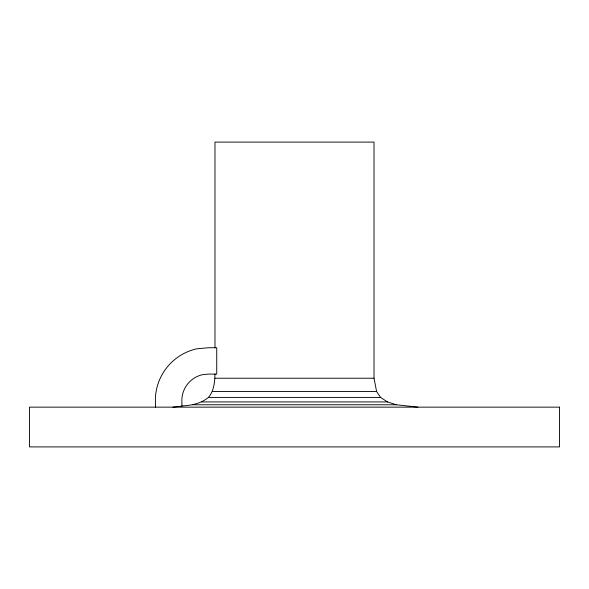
<?xml version="1.0" encoding="UTF-8"?>
<svg xmlns="http://www.w3.org/2000/svg" width="589" height="589" viewBox="0 0 589 589"><rect width="100%" height="100%" fill="white"/><g stroke="black" fill="none" stroke-linecap="round" stroke-linejoin="round"><path stroke-width="0.88" d="M155.577 407.146L155.386 398.459A53.01 53.01 0 0 1 196.645 348.821L208.359 347.738L216.73 347.738L216.73 374.096L208.359 374.096L202.167 374.751A26.505 26.505 0 0 0 181.861 399.828L181.935 406.145L172.879 407.146M181.935 405.954C191.307 405.423 201.018 403.634 208.41 397.42C213.991 391.096 214.735 382.187 214.985 374.096M214.985 378.226L374.015 378.226L376.585 391.479L380.59 397.42L387.437 401.926L396.353 404.768L417.866 407.146M212.415 391.479L376.585 391.479M208.41 397.42L380.59 397.42M201.563 401.926L387.437 401.926M192.647 404.768L396.353 404.768M374.015 378.226L374.015 142.096L214.985 142.096L214.985 347.738M559.55 407.146L29.45 407.146L29.45 446.904L559.55 446.904L559.55 407.146"/></g></svg>
